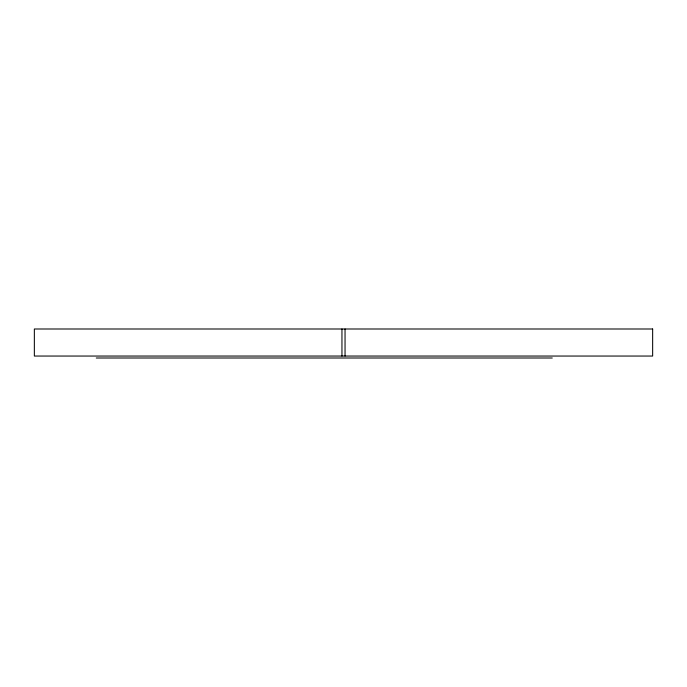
<?xml version="1.0" encoding="UTF-8"?>
<svg xmlns="http://www.w3.org/2000/svg" width="687" height="687" viewBox="0 0 687 687"><rect width="100%" height="100%" fill="white"/><g stroke="black" fill="none" stroke-linecap="round" stroke-linejoin="round"><path stroke-width="1.03" d="M96.266 358.004L552.262 358.004M345.046 328.996L345.046 356.046M341.954 328.996L341.954 356.046M652.65 328.996L34.35 328.996L34.35 356.046L652.65 356.046L652.65 328.996"/></g></svg>
